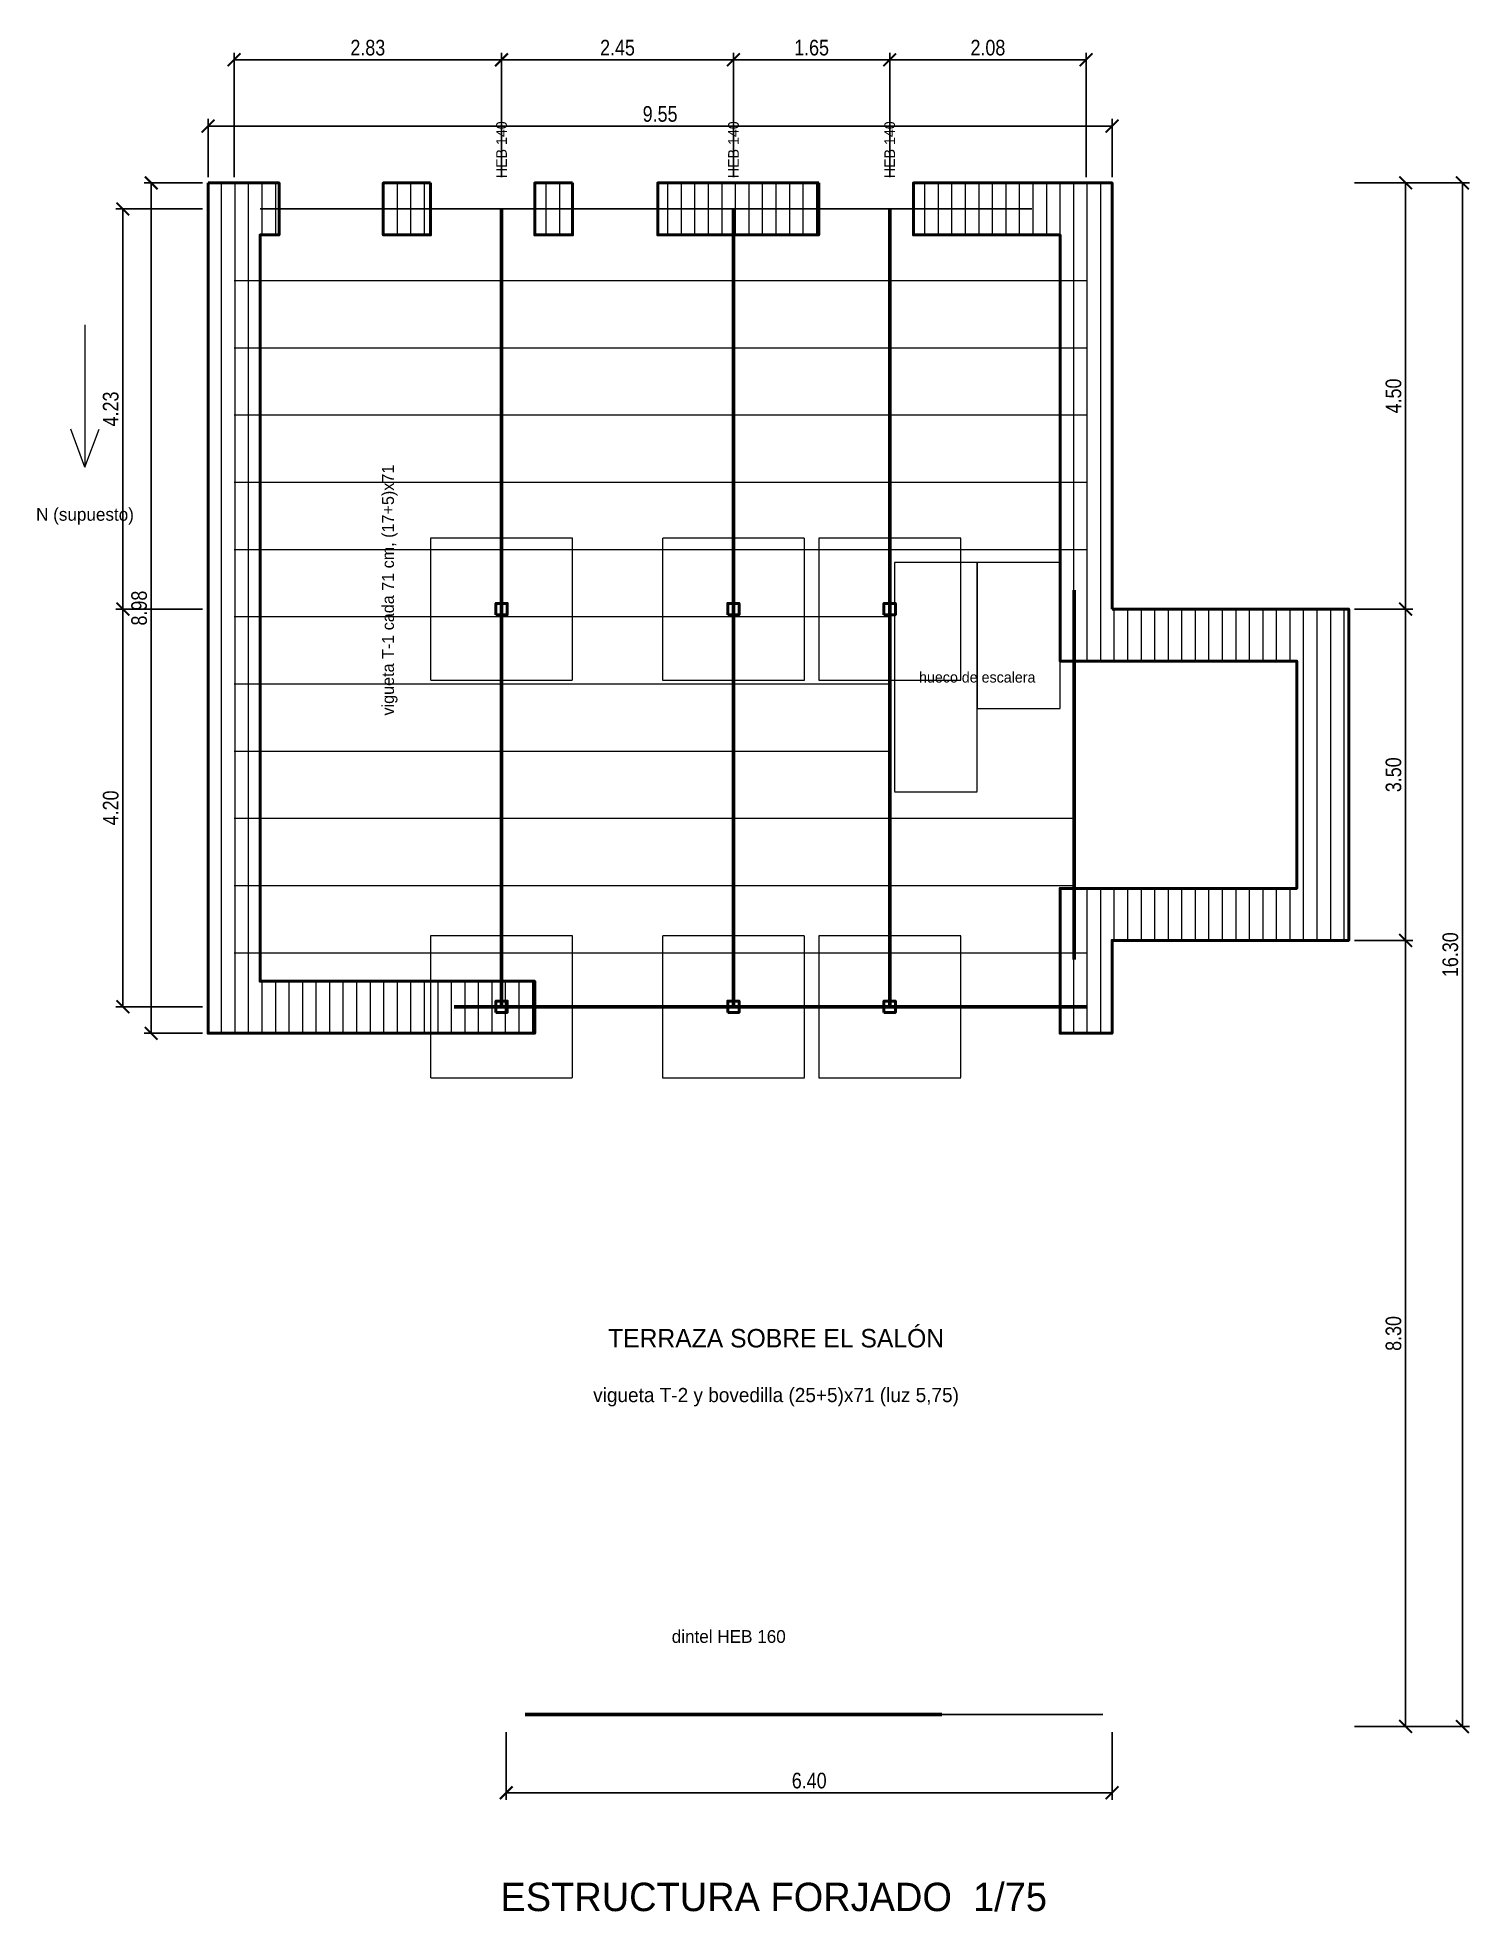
# Model space of a CAD drawing. Header units: millimetres. Extents: x -1802 to 13325, y -1954 to 17836.
import ezdxf
from ezdxf.enums import TextEntityAlignment as Align

# ---------------------------------------------------------------- set-up
doc = ezdxf.new("R2010")
doc.units = ezdxf.units.MM
doc.linetypes.add('DASHED', pattern=[1.524, 1.27, -0.254])
for name, color, linetype, lineweight in [('COTAS', 3, 'Continuous', 13), ('ESCALERA_ALTA', 30, 'DASHED', 18), ('muros_PB', 7, 'Continuous', 50), ('pilares', 1, 'Continuous', 50), ('RAYADO_MURO', 7, 'Continuous', 9), ('TEXTO', 2, 'Continuous', 13), ('VIGAS', 1, 'Continuous', 60), ('VIGUETA_HORM', 8, 'Continuous', 13), ('VIGUETAS', 5, 'Continuous', 25), ('ZAPATAS', 8, 'DASHED', 18)]:
    doc.layers.add(name, color=color, linetype=linetype, lineweight=lineweight)
doc.styles.add('OpenSansCondensed-Light', font='OpenSansCondensed-Light.ttf')
doc.dimstyles.new('EZDXF', dxfattribs={"dimtxt": 0.25, "dimasz": 0.175, "dimexe": 0.375, "dimexo": 0.125, "dimgap": 0.1, "dimtad": 1, "dimlfac": 100, "dimzin": 12, "dimdsep": 46, "dimtxsty": 'OpenSansCondensed-Light', "dimblk": 'ARCHTICK', "dimcen": 2.5, "dimazin": 3, "dimtfac": 0.5, "dimtmove": 2, "dimatfit": 3})

# ---------------------------------------------------------------- blocks, each defined once
blk = doc.blocks.new('_ARCHTICK')
at = {"color": 0, "linetype": 'BYBLOCK', "const_width": 0.15}
blk.add_lwpolyline([(-0.5, -0.5), (0.5, 0.5)], dxfattribs=at)

msp = doc.modelspace()

# ---------------------------------------------------------------- hatches: boundary and pattern name
at = {"layer": 'RAYADO_MURO'}
h = msp.add_hatch(dxfattribs=at)
h.set_pattern_fill('ANSI31', scale=45, angle=45)
h.paths.add_polyline_path([(0, 16300), (0, 7320), (3450, 7320), (3450, 7870), (550, 7870), (550, 15750), (750, 15750), (750, 16300)])
h = msp.add_hatch(dxfattribs=at)
h.set_pattern_fill('ANSI31', scale=45, angle=45)
h.paths.add_polyline_path([(2350, 16300), (2350, 15750), (1850, 15750), (1850, 16300)])
h = msp.add_hatch(dxfattribs=at)
h.set_pattern_fill('ANSI31', scale=45, angle=45)
h.paths.add_polyline_path([(3850, 16300), (3850, 15750), (3450, 15750), (3450, 16300)])
h = msp.add_hatch(dxfattribs=at)
h.set_pattern_fill('ANSI31', scale=45, angle=45)
h.paths.add_polyline_path([(6450, 16300), (6450, 15750), (4750, 15750), (4750, 16300)])
h = msp.add_hatch(dxfattribs=at)
h.set_pattern_fill('ANSI31', scale=45, angle=45)
h.paths.add_polyline_path([(9550, 11800), (9550, 16300), (7450, 16300), (7450, 15750), (9000, 15750), (9000, 11250), (11500, 11250), (11500, 8850), (9000, 8850), (9000, 7320), (9550, 7320), (9550, 8300), (12050, 8300), (12050, 11800)])

# ---------------------------------------------------------------- linework, layer by layer
at = {"layer": 'COTAS'}
for p, q in [((-1300, 14800), (-1300, 13300)), ((-1300, 13300), (-1450, 13700)), ((-1300, 13300), (-1150, 13700))]:
    msp.add_line(p, q, dxfattribs=at)
at = {"layer": 'ESCALERA_ALTA'}
for points in [[(7250, 9870), (8125, 9870), (8125, 12290), (7250, 12290)], [(8125, 10750), (9000, 10750), (9000, 12290), (8125, 12290)]]:
    msp.add_lwpolyline(points, close=True, dxfattribs=at)
at = {"layer": 'muros_PB'}
for points in [[(0, 16300), (0, 7320), (3450, 7320), (3450, 7870), (550, 7870), (550, 15750), (750, 15750), (750, 16300)], [(2350, 16300), (2350, 15750), (1850, 15750), (1850, 16300)], [(3850, 16300), (3850, 15750), (3450, 15750), (3450, 16300)], [(6450, 16300), (6450, 15750), (4750, 15750), (4750, 16300)], [(9550, 11800), (9550, 16300), (7450, 16300), (7450, 15750), (9000, 15750), (9000, 11250), (11500, 11250), (11500, 8850), (9000, 8850), (9000, 7320), (9550, 7320), (9550, 8300), (12050, 8300), (12050, 11800)]]:
    msp.add_lwpolyline(points, close=True, dxfattribs=at)
at = {"layer": 'PILARES'}
for points in [[(3040, 11740), (3160, 11740), (3160, 11860), (3040, 11860)], [(5490, 11740), (5610, 11740), (5610, 11860), (5490, 11860)], [(7140, 11740), (7260, 11740), (7260, 11860), (7140, 11860)], [(3040, 7540), (3160, 7540), (3160, 7660), (3040, 7660)], [(5490, 7540), (5610, 7540), (5610, 7660), (5490, 7660)], [(7140, 7540), (7260, 7540), (7260, 7660), (7140, 7660)]]:
    msp.add_lwpolyline(points, close=True, dxfattribs=at)
at = {"layer": 'VIGAS'}
for points in [[(3100, 7600), (3100, 16025)], [(5550, 7600), (5550, 16025)], [(7200, 7600), (7200, 16025)], [(9150, 8100), (9150, 12000)], [(2600, 7600), (3100, 7600)], [(3100, 7600), (5550, 7600)], [(5550, 7600), (7200, 7600)], [(7200, 7600), (9275, 7600)], [(3350, 125), (7750, 125)]]:
    msp.add_lwpolyline(points, dxfattribs=at)
at = {"layer": 'VIGUETA_HORM'}
for points in [[(275, 15270), (3100, 15270)], [(3100, 15270), (5550, 15270)], [(5550, 15270), (7200, 15270)], [(7200, 15270), (9275, 15270)], [(275, 14560), (3100, 14560)], [(3100, 14560), (5550, 14560)], [(5550, 14560), (7200, 14560)], [(7200, 14560), (9275, 14560)], [(275, 13850), (3100, 13850)], [(3100, 13850), (5550, 13850)], [(5550, 13850), (7200, 13850)], [(7200, 13850), (9275, 13850)], [(275, 13140), (3100, 13140)], [(3100, 13140), (5550, 13140)], [(5550, 13140), (7200, 13140)], [(7200, 13140), (9275, 13140)], [(275, 12430), (3100, 12430)], [(3100, 12430), (5550, 12430)], [(5550, 12430), (7200, 12430)], [(7200, 12430), (9275, 12430)], [(275, 11720), (3100, 11720)], [(3100, 11720), (5550, 11720)], [(5550, 11720), (7200, 11720)], [(275, 11010), (3100, 11010)], [(3100, 11010), (5550, 11010)], [(5550, 11010), (7200, 11010)], [(275, 10300), (3100, 10300)], [(3100, 10300), (5550, 10300)], [(5550, 10300), (7200, 10300)], [(275, 9590), (3100, 9590)], [(3100, 9590), (5550, 9590)], [(5550, 9590), (7200, 9590)], [(7200, 9590), (9150, 9590)], [(275, 8880), (3100, 8880)], [(3100, 8880), (5550, 8880)], [(5550, 8880), (7200, 8880)], [(7200, 8880), (9150, 8880)], [(275, 8170), (3100, 8170)], [(3100, 8170), (5550, 8170)], [(5550, 8170), (7200, 8170)], [(7200, 8170), (9275, 8170)]]:
    msp.add_lwpolyline(points, dxfattribs=at)
at = {"layer": 'VIGUETAS'}
for points in [[(550, 16025), (2050, 16025)], [(800, 16025), (2400, 16025)], [(2150, 16025), (3650, 16025)], [(2800, 16025), (4400, 16025)], [(3650, 16025), (4950, 16025)], [(4850, 16025), (6250, 16025)], [(5350, 16025), (6950, 16025)], [(6250, 16025), (7650, 16025)], [(7300, 16025), (8700, 16025)], [(7650, 125), (9450, 125)]]:
    msp.add_lwpolyline(points, dxfattribs=at)
at = {"layer": 'ZAPATAS'}
for points in [[(2350, 11050), (3850, 11050), (3850, 12550), (2350, 12550)], [(4800, 11050), (6300, 11050), (6300, 12550), (4800, 12550)], [(6450, 11050), (7950, 11050), (7950, 12550), (6450, 12550)], [(2350, 6850), (3850, 6850), (3850, 8350), (2350, 8350)], [(4800, 6850), (6300, 6850), (6300, 8350), (4800, 8350)], [(6450, 6850), (7950, 6850), (7950, 8350), (6450, 8350)]]:
    msp.add_lwpolyline(points, close=True, dxfattribs=at)

# ---------------------------------------------------------------- texts
at = {"layer": 'TEXTO'}
for s, height, p in [('HEB 140', 112.5, (3100, 16650)), ('HEB 140', 112.5, (5550, 16650)), ('HEB 140', 112.5, (7200, 16650)), ('vigueta T-1 cada 71 cm, (17+5)x71', 127.5, (1900, 12000))]:
    msp.add_text(s, height=height, rotation=90, dxfattribs=at).set_placement(p, align=Align.MIDDLE_CENTER)
for s, height, p in [('N (supuesto)', 135, (-1300, 12800)), ('hueco de escalera', 112.5, (8125, 11080)), ('TERRAZA SOBRE EL SALÓN', 195, (6000, 4100)), ('vigueta T-2 y bovedilla (25+5)x71 (luz 5,75)', 150, (6000, 3500)), ('dintel HEB 160', 135, (5500, 950)), ('ESTRUCTURA FORJADO  1/75', 300, (5975, -1800))]:
    msp.add_text(s, height=height, dxfattribs=at).set_placement(p, align=Align.MIDDLE_CENTER)

# ---------------------------------------------------------------- dimensions: what is measured, and where the dimension line sits
at = {"layer": 'COTAS'}
for base, p1, p2, text in [((275, 17600), (275, 16300), (3100, 16300), '2.83'), ((3100, 17600), (3100, 16300), (5550, 16300), '2.45'), ((5550, 17600), (5550, 16300), (7200, 16300), '1.65'), ((7200, 17600), (7200, 16300), (9275, 16300), '2.08'), ((0, 16900), (0, 16300), (9550, 16300), '9.55'), ((3150, -700), (3150, 0), (9550, 0), '6.40')]:
    msp.add_linear_dim(base=base, p1=p1, p2=p2, text=text, dimstyle='EZDXF', override={"dimtxt": 165, "dimasz": 135, "dimexe": 75, "dimexo": 60, "dimgap": 45, "dimtad": 1, "dimclrt": 3}, dxfattribs=at).render()
for base, p1, p2, text in [((-600, 7320), (0, 7320), (0, 16300), '8.98'), ((12650, 11800), (12050, 11800), (12050, 16300), '4.50'), ((13250, 0), (12050, 0), (12050, 16300), '16.30'), ((-900, 11800), (0, 11800), (0, 16025), '4.23'), ((-900, 7600), (0, 7600), (0, 11800), '4.20'), ((12650, 8300), (12050, 8300), (12050, 11800), '3.50'), ((12650, 0), (12050, 0), (12050, 8300), '8.30')]:
    msp.add_linear_dim(base=base, p1=p1, p2=p2, angle=90, text=text, dimstyle='EZDXF', override={"dimtxt": 165, "dimasz": 135, "dimexe": 75, "dimexo": 60, "dimgap": 45, "dimtad": 1, "dimclrt": 3}, dxfattribs=at).render()

doc.saveas('drawing.dxf')
